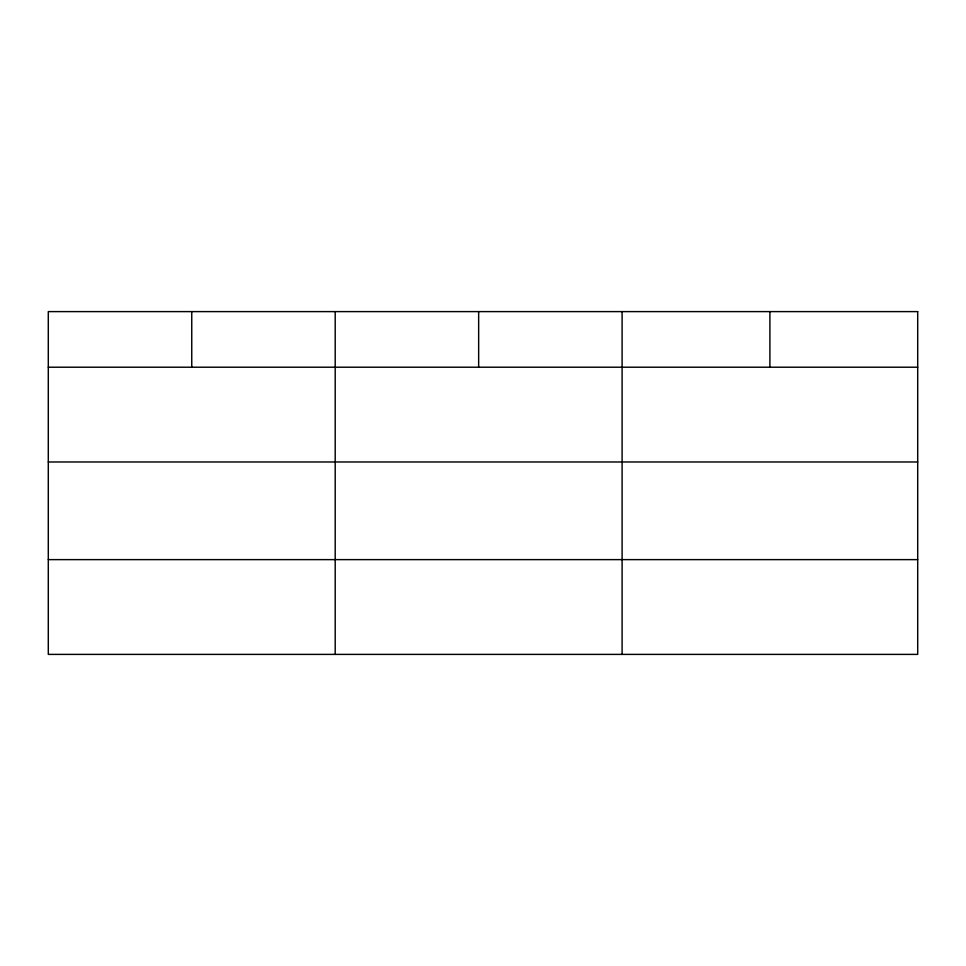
<?xml version="1.0" encoding="UTF-8"?>
<svg xmlns="http://www.w3.org/2000/svg" width="966" height="966" viewBox="0 0 966 966"><rect width="100%" height="100%" fill="white"/><g stroke="black" fill="none" stroke-linecap="round" stroke-linejoin="round"><path stroke-width="1.45" d="M48.3 367.213L917.7 367.213M48.3 461.977L917.7 461.977M48.3 559.628L917.7 559.628M769.902 311.607L769.902 367.213M622.104 311.607L622.104 654.393M478.653 311.607L478.653 367.213M335.202 311.607L335.202 654.393M191.751 311.607L191.751 367.213M917.7 311.607L48.3 311.607L48.3 654.393L917.7 654.393L917.7 311.607"/></g></svg>
